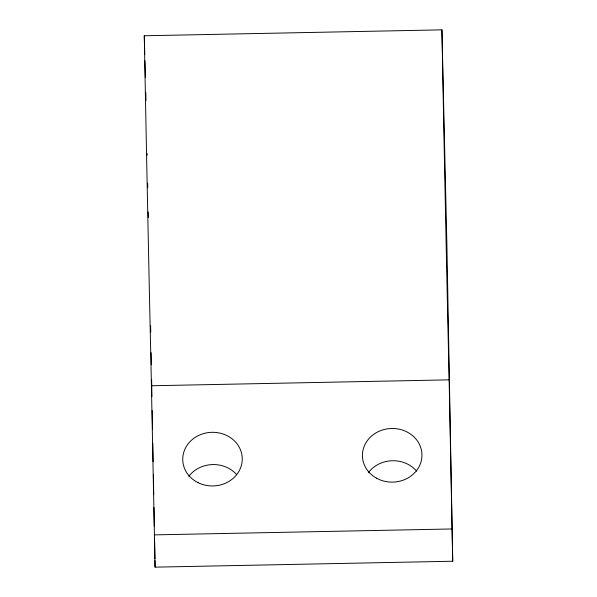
<?xml version="1.0" encoding="UTF-8"?>
<svg xmlns="http://www.w3.org/2000/svg" width="597" height="597" viewBox="0 0 597 597"><rect width="100%" height="100%" fill="white"/><g stroke="black" fill="none" stroke-linecap="round" stroke-linejoin="round"><path stroke-width="0.9" d="M144.28 35.768L441.929 29.85L446.914 246.076L452.72 561.232L155.071 567.15L150.854 358.021A334.924 1.015 88.9 0 1 144.28 35.768L144.765 54.305M151.481 385.766L449.131 379.849L452.72 561.232M154.227 534.882L451.877 528.964M144.937 60.79L145.37 77.476M145.758 92.304L145.974 100.647M148.213 211.92L148.362 217.509M449.131 379.849L448.504 352.096A334.924 1.015 88.9 0 1 441.929 29.85M150.623 325.656L150.743 332.186M151.123 352.7L151.347 364.819M151.623 379.737L151.929 396.52M152.19 410.505L152.534 429.153M152.787 443.138L153.13 461.787M153.369 474.839L153.735 494.42M153.974 507.48L154.317 526.121M154.541 538.248L154.921 558.755M154.951 560.62L155.071 567.15M147.123 153.489L147.16 155.339M147.668 183.16L147.757 187.801M368.297 472.749A29.768 26.828 -1.5 0 1 416.669 471.145M188.853 476.257A29.768 26.828 -1.5 0 1 236.651 474.593M376.423 478.137A29.768 26.828 -1.5 0 0 421.937 456.078A29.768 26.828 -1.5 0 0 378.192 431.691A29.768 26.828 -1.5 0 0 376.423 478.137M198.04 482.652A29.768 26.828 -1.5 0 0 242.263 458.533A29.768 26.828 -1.5 0 0 197.189 436.198A29.768 26.828 -1.5 0 0 198.04 482.652"/></g></svg>
